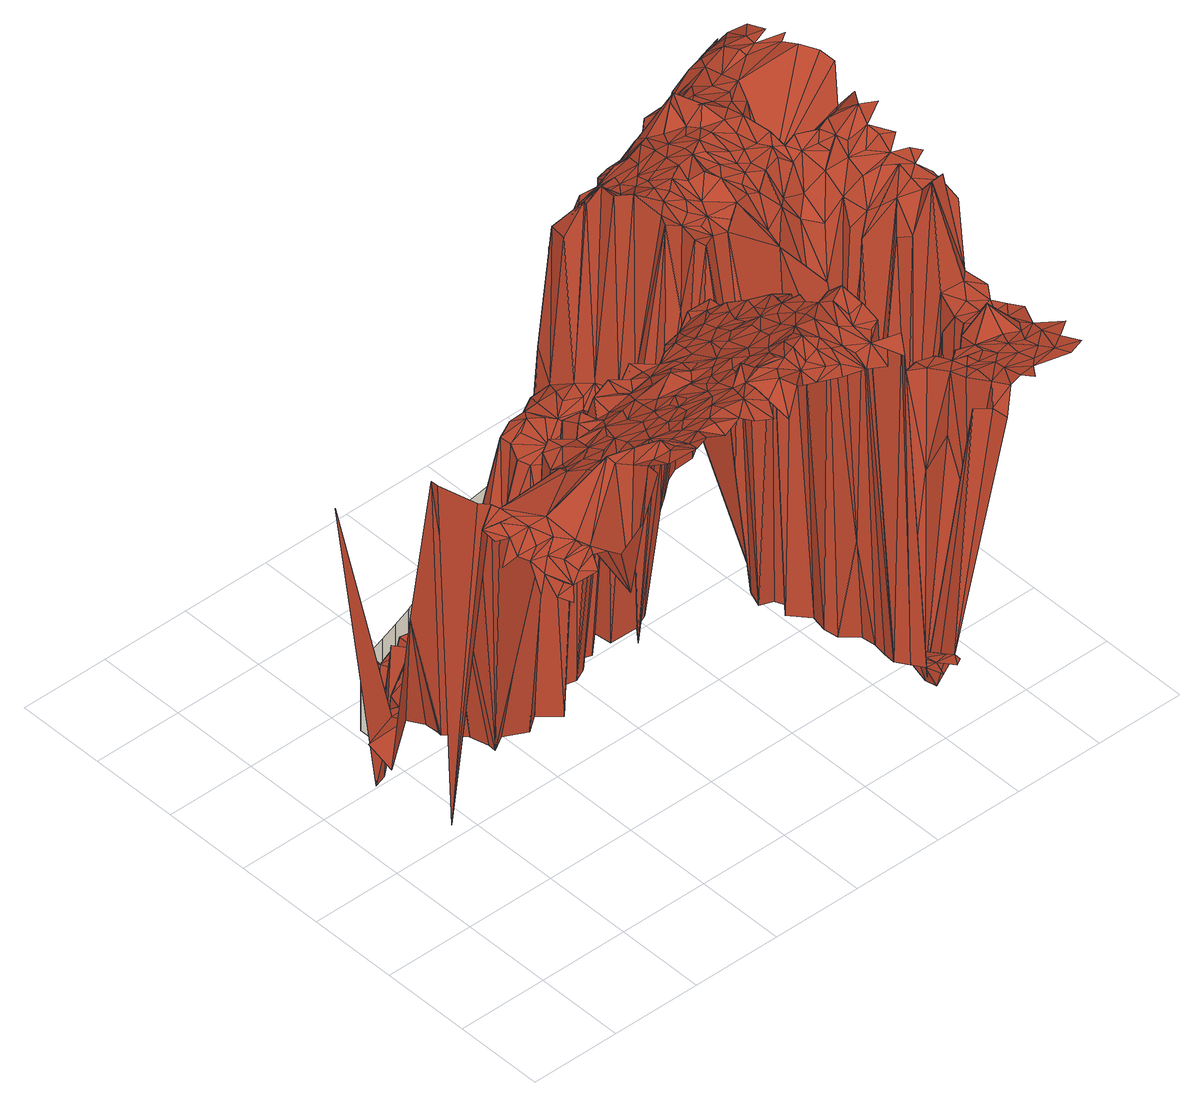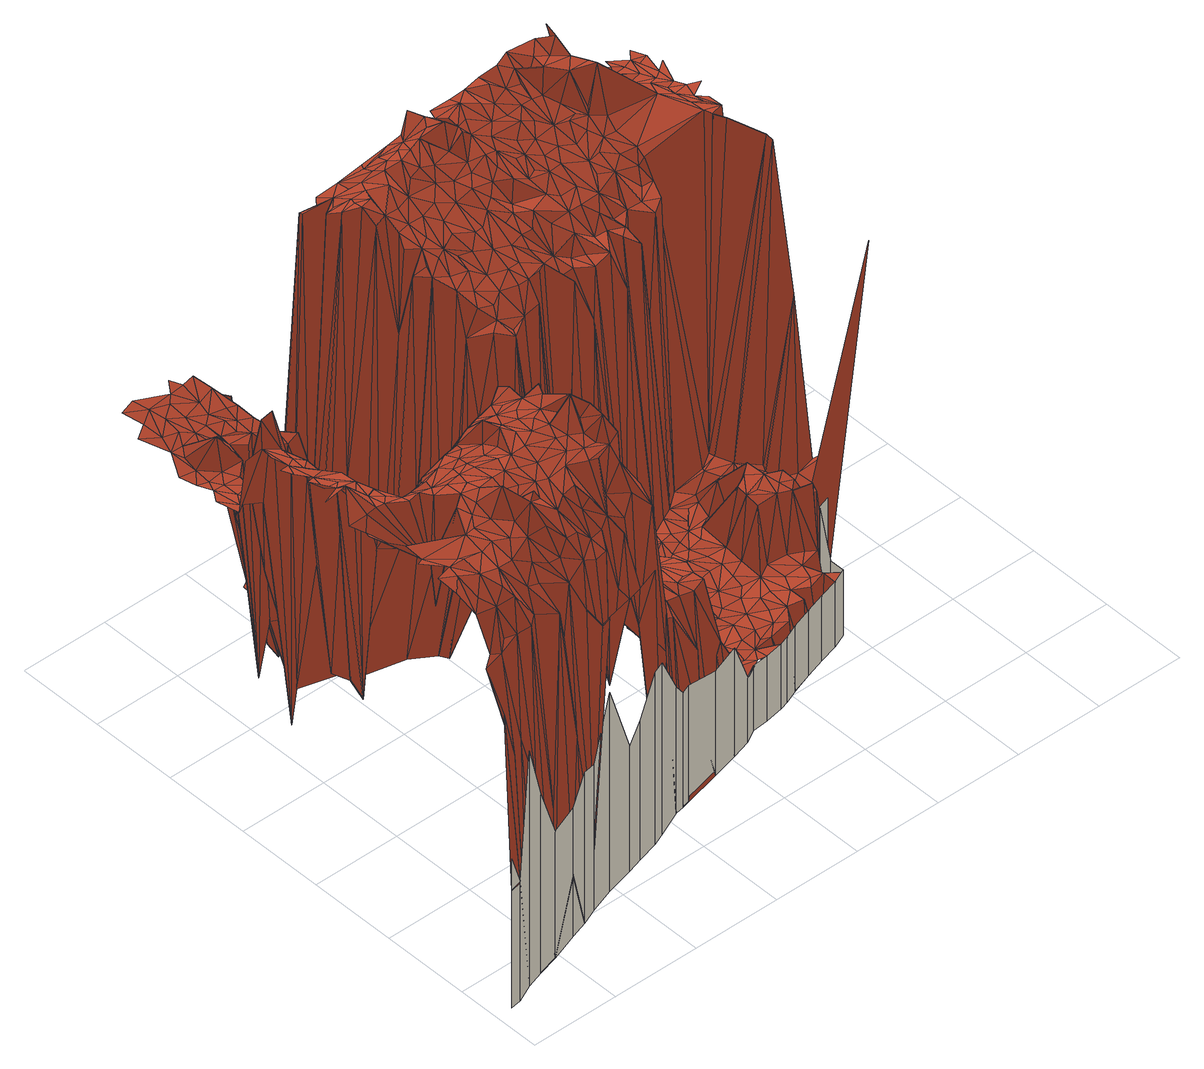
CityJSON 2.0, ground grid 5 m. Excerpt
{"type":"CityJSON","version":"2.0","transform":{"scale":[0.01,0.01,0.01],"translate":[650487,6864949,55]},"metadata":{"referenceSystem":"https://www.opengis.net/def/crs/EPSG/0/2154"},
"CityObjects":{
"building1":{"type":"Building","geometry":[{"type":"MultiSurface","lod":"2","boundaries":[[[0,1,2]],[[3,1,4]],[[1,0,4]],[[3,5,6]],[[0,3,4]],[[7,8,9]],[[0,10,3]],[[10,5,3]],[[8,5,11]],[[0,12,13]],[[10,0,13]],[[0,14,12]],[[15,16,9]],[[5,10,17]],[[8,18,9]],[[18,8,11]],[[5,17,11]],[[19,15,9]],[[14,20,12]],[[21,15,22]],[[12,23,13]],[[24,10,13]],[[18,19,9]],[[15,19,25]],[[20,23,12]],[[17,18,11]],[[26,21,27]],[[27,21,22]],[[10,24,17]],[[28,15,25]],[[23,29,13]],[[29,24,13]],[[25,19,18]],[[15,28,22]],[[23,20,30]],[[18,17,31]],[[25,18,31]],[[23,24,29]],[[17,24,31]],[[28,25,31]],[[32,23,30]],[[33,32,30]],[[34,35,36]],[[37,34,36]],[[38,37,39]],[[26,27,40]],[[40,27,22]],[[24,23,41]],[[28,40,22]],[[26,42,39]],[[24,41,31]],[[32,33,43]],[[44,28,31]],[[34,45,35]],[[23,32,46]],[[45,47,48]],[[37,49,34]],[[37,38,50]],[[41,23,46]],[[49,37,50]],[[42,38,39]],[[26,40,51]],[[42,26,51]],[[52,32,43]],[[53,52,43]],[[41,54,31]],[[40,28,55]],[[52,56,32]],[[32,56,46]],[[47,45,57]],[[28,44,55]],[[54,58,31]],[[38,42,50]],[[58,44,31]],[[59,45,34]],[[45,59,57]],[[49,59,34]],[[60,47,57]],[[56,52,61]],[[62,49,50]],[[63,41,46]],[[42,62,50]],[[56,63,46]],[[60,57,64]],[[61,52,65]],[[47,60,66,67]],[[57,59,64]],[[40,68,51]],[[42,51,69]],[[62,42,70]],[[71,49,62]],[[72,60,64]],[[59,49,71]],[[42,73,70]],[[41,63,74]],[[75,54,41]],[[75,41,74]],[[56,61,76]],[[51,68,69]],[[77,61,65]],[[78,72,64]],[[73,42,69]],[[79,68,40]],[[59,78,64]],[[63,56,76]],[[79,40,55]],[[59,71,80]],[[81,62,70]],[[82,71,62]],[[63,75,74]],[[83,58,54]],[[84,60,72]],[[73,81,70]],[[85,77,65]],[[44,86,55]],[[78,87,72]],[[61,77,76]],[[58,83,44]],[[78,59,80]],[[75,83,54]],[[71,82,80]],[[82,62,88]],[[62,81,88]],[[86,79,55]],[[89,75,63]],[[60,84,90]],[[91,86,44]],[[87,84,72]],[[92,60,90]],[[93,73,69]],[[83,91,44]],[[68,94,69]],[[60,95,96,66]],[[97,78,80]],[[98,63,76]],[[81,82,88]],[[77,99,76]],[[79,94,68]],[[87,78,100]],[[82,97,80]],[[75,89,101]],[[102,83,75]],[[93,81,73]],[[98,89,63]],[[77,85,99]],[[79,86,103]],[[60,92,95]],[[104,75,101]],[[78,97,100]],[[84,87,100]],[[104,102,75]],[[82,81,105]],[[94,93,69]],[[84,92,90]],[[99,106,76]],[[97,82,107]],[[85,106,99]],[[91,83,108]],[[106,98,76]],[[86,91,109]],[[94,79,110]],[[82,105,107]],[[81,93,111]],[[86,109,103]],[[112,79,103]],[[92,84,113]],[[89,114,101]],[[106,85,115]],[[79,112,110]],[[97,116,100]],[[116,84,100]],[[117,83,102]],[[81,118,105]],[[109,91,108]],[[118,81,111]],[[98,114,89]],[[114,104,101]],[[98,106,119]],[[104,120,102]],[[83,117,108]],[[119,106,121]],[[113,84,122]],[[95,123,124,96]],[[116,97,125]],[[109,112,103]],[[84,116,122]],[[92,113,126]],[[127,94,110]],[[92,126,95]],[[93,128,111]],[[105,129,107]],[[94,128,93]],[[114,98,119]],[[106,130,121]],[[131,97,107]],[[130,106,115]],[[120,117,102]],[[114,120,104]],[[95,132,133]],[[105,118,134]],[[117,109,108]],[[112,127,110]],[[130,119,121]],[[128,135,111]],[[97,131,125]],[[126,113,122]],[[129,105,134]],[[126,132,95]],[[127,128,94]],[[123,136,137,124]],[[129,131,107]],[[114,119,138]],[[139,118,111]],[[132,137,133]],[[131,116,125]],[[135,139,111]],[[109,140,112]],[[141,130,115]],[[117,142,109]],[[119,130,138]],[[118,143,134]],[[114,144,120]],[[116,145,122]],[[140,109,146]],[[140,127,112]],[[144,117,120]],[[135,128,147]],[[148,114,138]],[[143,129,134]],[[116,131,149]],[[132,126,150]],[[145,126,122]],[[109,151,146]],[[142,151,109]],[[128,127,152]],[[116,149,145]],[[130,141,153]],[[118,139,143]],[[139,135,147]],[[154,114,148]],[[127,140,152]],[[129,143,155]],[[131,129,155]],[[117,151,142]],[[130,156,138]],[[144,114,154]],[[128,157,147]],[[158,148,138]],[[137,132,159]],[[160,132,150]],[[150,126,161]],[[156,130,153]],[[151,140,146]],[[117,144,162]],[[126,145,161]],[[157,139,147]],[[141,163,153]],[[149,131,164]],[[151,117,162]],[[165,158,138]],[[158,154,148]],[[143,166,155]],[[143,139,166]],[[132,160,159]],[[136,159,167,137]],[[156,165,138]],[[131,155,164]],[[168,128,152]],[[140,169,152]],[[128,168,157]],[[140,151,170]],[[163,156,153]],[[144,154,171]],[[149,172,145]],[[162,144,171]],[[139,157,173]],[[169,140,170]],[[174,150,161]],[[174,160,150]],[[172,149,164]],[[145,172,161]],[[175,151,162]],[[169,168,152]],[[166,176,155]],[[154,158,177]],[[139,176,166]],[[155,178,164]],[[151,179,170]],[[160,174,159]],[[180,158,165]],[[181,139,173]],[[156,163,182]],[[157,183,173]],[[156,180,165]],[[168,183,157]],[[172,174,161]],[[179,169,170]],[[176,139,181]],[[184,162,171]],[[155,176,185]],[[178,155,185]],[[175,162,184]],[[154,186,171]],[[151,175,187]],[[180,156,182]],[[159,174,188]],[[179,151,187]],[[186,154,177]],[[189,172,164]],[[168,169,190]],[[169,179,191]],[[178,189,164]],[[192,181,173]],[[163,193,182]],[[158,194,177]],[[183,192,173]],[[186,184,171]],[[174,172,195]],[[169,191,190]],[[183,168,190]],[[158,180,194]],[[159,196,197,167]],[[193,163,198]],[[196,159,188]],[[175,184,199]],[[193,180,182]],[[176,181,200]],[[174,201,188]],[[176,202,185]],[[202,178,185]],[[181,192,200]],[[184,186,203]],[[172,189,204]],[[201,174,195]],[[205,183,190]],[[191,179,206]],[[192,183,207]],[[175,208,187]],[[194,186,177]],[[206,179,187]],[[172,209,195]],[[191,205,190]],[[202,176,200]],[[201,196,188]],[[210,193,198]],[[208,175,199]],[[183,205,207]],[[178,202,211]],[[180,193,212]],[[184,203,213]],[[184,214,199]],[[215,172,204]],[[178,216,189]],[[203,186,213]],[[209,201,195]],[[172,215,209]],[[192,217,200]],[[208,206,187]],[[186,218,213]],[[216,178,211]],[[205,191,219]],[[220,186,194]],[[186,220,218]],[[214,184,213]],[[180,221,194]],[[222,192,207]],[[219,191,206]],[[221,180,212]],[[217,202,200]],[[205,223,207]],[[189,216,204]],[[211,202,224]],[[193,210,225]],[[214,208,199]],[[201,226,196]],[[201,209,227]],[[193,228,212]],[[218,220,213]],[[217,192,229]],[[202,217,224]],[[223,205,219]],[[223,222,207]],[[192,222,229]],[[230,193,225]],[[196,226,231,197]],[[221,220,194]],[[208,232,206]],[[228,193,230]],[[216,215,204]],[[233,211,224]],[[232,219,206]],[[233,216,211]],[[228,221,212]],[[234,214,213]],[[226,201,235]],[[236,201,227]],[[220,234,213]],[[201,236,235]],[[209,237,227]],[[215,237,209]],[[221,238,220]],[[228,230,225]],[[222,223,239]],[[217,240,224]],[[208,214,241]],[[220,238,242]],[[232,208,243]],[[234,220,242]],[[240,217,229]],[[244,233,224]],[[219,232,245]],[[246,247,225]],[[223,219,248]],[[221,228,249]],[[247,228,225]],[[215,216,250]],[[240,244,224]],[[237,236,227]],[[214,234,251]],[[223,248,239]],[[222,252,229]],[[216,233,253]],[[243,208,241]],[[237,215,250]],[[238,221,254]],[[248,219,245]],[[247,246,255]],[[252,222,239]],[[256,226,235]],[[232,257,245]],[[238,258,242]],[[258,234,242]],[[214,251,241]],[[226,259,260,231]],[[221,249,254]],[[252,240,229]],[[261,233,244]],[[236,256,235]],[[216,262,250]],[[263,228,264]],[[262,216,253]],[[228,247,264]],[[249,228,265]],[[228,263,265]],[[233,261,253]],[[266,252,239]],[[236,237,267]],[[234,258,251]],[[240,268,244]],[[257,248,245]],[[226,256,259]],[[269,232,243]],[[258,238,270]],[[232,269,257]],[[238,254,270]],[[271,266,239]],[[272,237,250]],[[268,240,252]],[[268,261,244]],[[248,271,239]],[[254,249,265]],[[252,266,273]],[[262,272,250]],[[237,274,267]],[[269,243,241]],[[275,256,236]],[[248,257,276]],[[277,247,255]],[[275,236,267]],[[237,272,274]],[[259,278,279,260]],[[251,280,241]],[[251,258,281]],[[282,263,264]],[[266,271,273]],[[283,262,253]],[[247,277,264]],[[263,282,265]],[[272,262,284]],[[257,269,276]],[[271,248,276]],[[261,268,285]],[[280,286,241]],[[287,277,255]],[[268,252,288]],[[289,252,273]],[[261,290,253]],[[280,251,281]],[[286,269,241]],[[262,283,284]],[[256,291,259]],[[292,258,270]],[[291,279,259]],[[288,252,289]],[[274,293,267]],[[258,292,281]],[[270,254,294]],[[295,254,265]],[[268,288,285]],[[290,283,253]],[[290,261,285]],[[277,282,264]],[[282,296,265]],[[275,291,256]],[[291,275,267]],[[272,297,274]],[[280,298,286]],[[297,272,284]],[[269,299,276]],[[299,271,276]],[[298,269,286]],[[293,291,267]],[[300,280,281]],[[277,287,301]],[[278,302,303,279]],[[271,304,273]],[[296,295,265]],[[304,289,273]],[[292,270,294]],[[254,295,294]],[[298,280,305]],[[283,306,284]],[[291,303,279]],[[274,297,307]],[[271,299,308]],[[280,300,305]],[[292,300,281]],[[296,282,295]],[[269,309,299]],[[269,298,310]],[[311,293,274]],[[304,288,289]],[[312,271,308]],[[306,297,284]],[[288,313,285]],[[311,274,307]],[[290,306,283]],[[309,269,310]],[[282,277,314]],[[313,290,285]],[[304,271,312]],[[300,298,305]],[[299,309,308]],[[315,291,293]],[[277,301,316]],[[277,317,314]],[[288,304,318]],[[298,300,319]],[[303,291,320]],[[313,288,318]],[[282,321,295]],[[310,298,319]],[[322,292,294]],[[311,315,293]],[[322,300,292]],[[309,323,308]],[[317,277,316]],[[297,306,324]],[[321,282,314]],[[309,310,319]],[[306,290,325]],[[295,326,294]],[[297,327,307]],[[290,313,325]],[[291,315,328]],[[320,291,328]],[[304,312,329]],[[302,330,331,303]],[[323,309,332]],[[327,311,307]],[[333,312,308]],[[326,322,294]],[[327,297,324]],[[321,326,295]],[[306,334,324]],[[300,322,335]],[[336,309,319]],[[304,337,318]],[[317,338,314]],[[337,313,318]],[[334,306,325]],[[323,333,308]],[[301,339,316]],[[300,340,319]],[[341,317,316]],[[309,342,332]],[[343,315,311]],[[301,344,339]],[[340,300,335]],[[338,321,314]],[[327,345,311]],[[313,337,346]],[[312,333,329]],[[334,327,324]],[[347,304,329]],[[315,343,328]],[[317,341,338]],[[342,309,336]],[[337,304,347]],[[342,323,332]],[[345,343,311]],[[348,320,328]],[[313,349,325]],[[322,350,335]],[[326,321,351]],[[340,336,319]],[[352,334,325]],[[322,326,353]],[[352,327,334]],[[313,346,349]],[[327,343,345]],[[339,341,316]],[[321,338,351]],[[350,340,335]],[[333,347,329]],[[320,348,354]],[[343,348,328]],[[330,355,356,331]],[[323,342,357]],[[333,323,357]],[[349,352,325]],[[346,337,358]],[[338,341,359]],[[327,352,360]],[[343,327,360]],[[350,322,361]],[[342,336,362]],[[336,340,362]],[[337,347,358]],[[341,339,363]],[[322,353,361]],[[364,326,351]],[[353,326,364]],[[341,363,359]],[[344,365,339]],[[347,333,366]],[[352,367,368]],[[367,352,349]],[[338,364,351]],[[340,350,369]],[[348,343,370]],[[371,342,362]],[[364,338,359]],[[333,357,372]],[[347,366,358]],[[348,373,354]],[[346,374,349]],[[339,365,363]],[[375,352,368]],[[366,333,372]],[[352,375,360]],[[376,343,360]],[[343,377,370]],[[374,346,358]],[[350,361,378]],[[362,340,379]],[[363,380,359]],[[350,378,369]],[[373,348,370]],[[377,343,381]],[[357,342,382]],[[367,375,368]],[[361,353,383]],[[342,371,382]],[[374,367,349]],[[340,369,379]],[[343,376,381]],[[365,380,363]],[[353,364,383]],[[355,384,385,356]],[[386,364,359]],[[373,387,354]],[[357,388,372]],[[389,371,362]],[[380,386,359]],[[375,376,360]],[[366,390,358]],[[388,366,372]],[[375,367,391]],[[354,387,384]],[[367,374,391]],[[387,373,370]],[[389,362,379]],[[380,365,392]],[[390,374,358]],[[388,357,382]],[[370,377,393]],[[361,394,378]],[[395,377,381]],[[371,389,382]],[[394,361,383]],[[378,394,369]],[[369,396,379]],[[390,366,397]],[[366,388,397]],[[375,398,376]],[[364,386,399]],[[386,380,400]],[[401,375,391]],[[364,402,383]],[[387,370,393]],[[375,401,398]],[[394,396,369]],[[365,403,392]],[[377,395,393]],[[403,380,392]],[[376,404,381]],[[396,405,379]],[[402,364,399]],[[374,390,406]],[[374,407,391]],[[380,403,400]],[[387,408,384]],[[403,365,409]],[[410,390,397]],[[394,383,411]],[[407,401,391]],[[398,404,376]],[[388,412,397]],[[404,395,381]],[[383,402,411]],[[396,394,405]],[[413,389,379]],[[414,386,400]],[[401,404,398]],[[405,413,379]],[[412,410,397]],[[386,414,399]],[[407,374,406]],[[415,388,382]],[[389,416,382]],[[417,390,410]],[[403,418,400]],[[419,387,393]],[[384,420,421,385]],[[390,417,406]],[[384,408,420]],[[388,415,412]],[[408,387,420]],[[401,407,422]],[[404,401,422]],[[389,413,423]],[[405,394,424]],[[404,425,395]],[[414,402,399]],[[418,426,400]],[[427,394,411]],[[395,428,393]],[[429,403,409]],[[416,389,423]],[[402,427,411]],[[416,430,382]],[[430,415,382]],[[410,412,431]],[[426,414,400]],[[394,427,432]],[[433,407,406]],[[394,432,424]],[[387,419,420]],[[425,428,395]],[[418,403,434]],[[418,435,426]],[[417,433,406]],[[436,413,405]],[[402,414,437]],[[417,410,438]],[[427,402,437]],[[438,410,431]],[[407,439,422]],[[412,415,431]],[[436,405,424]],[[404,428,425]],[[440,403,429]],[[428,419,393]],[[441,404,422]],[[413,442,423]],[[443,404,441]],[[416,415,430]],[[407,433,444]],[[442,416,423]],[[435,418,445]],[[403,446,434]],[[439,407,444]],[[439,441,422]],[[446,418,434]],[[435,447,426]],[[447,414,426]],[[404,443,448]],[[433,417,449]],[[427,450,432]],[[432,450,424]],[[403,440,451]],[[436,442,413]],[[428,404,452]],[[427,437,453]],[[417,438,454]],[[418,446,445]],[[415,455,431]],[[455,438,431]],[[415,416,456]],[[443,441,448]],[[404,457,452]],[[414,447,458]],[[447,435,445]],[[457,404,448]],[[450,427,459]],[[414,460,437]],[[450,436,424]],[[419,461,420]],[[419,428,462]],[[403,463,446]],[[464,433,449]],[[433,464,444]],[[463,403,451]],[[441,439,465]],[[438,455,454]],[[417,464,449]],[[442,466,416]],[[427,467,459]],[[464,439,444]],[[464,417,454]],[[460,414,458]],[[460,427,453]],[[428,452,462]],[[466,442,436]],[[437,460,453]],[[416,466,456]],[[461,419,462]],[[439,464,465]],[[415,468,455]],[[427,460,467]],[[452,457,462]],[[455,469,454]],[[467,450,459]],[[468,415,456]],[[440,470,451]],[[446,463,445]],[[447,471,458]],[[436,450,472]],[[471,447,445]],[[441,473,448]],[[474,461,462]],[[473,441,465]],[[466,436,472]],[[469,475,454]],[[475,464,454]],[[457,476,462]],[[466,477,456]],[[461,478,420]],[[479,460,458]],[[420,478,480,421]],[[473,457,448]],[[455,468,469]],[[476,474,462]],[[464,481,465]],[[450,467,482]],[[440,483,484]],[[485,479,458]],[[471,485,458]],[[470,463,451]],[[463,486,445]],[[470,440,484]],[[477,468,456]],[[477,466,487]],[[488,471,445]],[[464,475,489]],[[461,474,490]],[[486,488,445]],[[475,469,491]],[[492,473,465]],[[464,493,481]],[[493,464,489]],[[469,468,491]],[[481,494,465]],[[474,476,490]],[[466,495,487]],[[450,496,472]],[[476,457,497]],[[495,466,472]],[[494,492,465]],[[457,473,498]],[[499,457,498]],[[457,499,497]],[[500,450,482]],[[460,501,467]],[[495,477,487]],[[501,460,479]],[[467,501,482]],[[471,502,485]],[[485,503,479]],[[504,463,470]],[[461,490,478]],[[463,504,486]],[[488,502,471]],[[493,494,481]],[[450,500,496]],[[468,477,505]],[[475,506,489]],[[485,502,507]],[[496,495,472]],[[504,488,486]],[[503,485,507]],[[503,501,479]],[[493,489,508]],[[506,475,491]],[[509,470,484]],[[492,494,510]],[[504,470,511]],[[468,506,491]],[[512,473,492]],[[501,500,482]],[[476,513,490]],[[477,495,514]],[[470,509,511]],[[494,493,515]],[[516,509,484]],[[502,488,517]],[[518,499,498]],[[513,476,497]],[[499,518,497]],[[490,519,478]],[[488,504,517]],[[473,512,498]],[[489,506,508]],[[512,492,510]],[[477,514,505]],[[495,496,520]],[[506,468,505]],[[521,504,511]],[[493,522,515]],[[478,519,523,480]],[[522,493,508]],[[502,524,507]],[[525,521,511]],[[524,503,507]],[[509,525,511]],[[513,519,490]],[[494,526,510]],[[527,502,517]],[[514,495,520]],[[528,494,515]],[[501,503,529]],[[518,513,497]],[[500,530,496]],[[500,501,531]],[[532,521,525]],[[512,518,498]],[[524,502,527]],[[504,521,533]],[[496,530,520]],[[504,533,517]],[[526,494,528]],[[526,512,510]],[[503,524,529]],[[530,500,531]],[[501,534,531]],[[519,535,536,523]],[[509,537,525]],[[522,538,515]],[[530,514,520]],[[538,522,508]],[[533,527,517]],[[534,501,529]],[[506,539,508]],[[519,513,540]],[[537,532,525]],[[513,518,541]],[[538,528,515]],[[535,519,540]],[[518,512,542]],[[530,543,514]],[[544,506,505]],[[524,527,545]],[[546,509,547]],[[539,538,508]],[[514,544,505]],[[548,521,532]],[[512,526,549]],[[521,548,533]],[[546,537,509]],[[539,506,550]],[[551,527,533]],[[543,544,514]],[[552,530,531]],[[553,526,528]],[[530,554,543]],[[534,552,531]],[[524,555,529]],[[506,544,550]],[[537,556,532]],[[545,527,557]],[[558,546,547]],[[512,559,542]],[[528,538,560]],[[513,561,540]],[[559,512,549]],[[555,534,529]],[[526,553,549]],[[562,535,540]],[[561,513,541]],[[524,545,563]],[[564,518,542]],[[518,564,541]],[[553,528,560]],[[556,548,532]],[[538,539,565]],[[566,527,551]],[[554,530,552]],[[537,546,556]],[[527,566,557]],[[555,524,563]],[[552,534,567]],[[534,555,567]],[[548,551,533]],[[565,539,550]],[[538,565,560]],[[553,568,549]],[[563,545,557]],[[568,559,549]],[[561,562,540]],[[535,569,570,536]],[[559,571,542]],[[543,572,544]],[[564,561,541]],[[544,572,550]],[[548,566,551]],[[571,564,542]],[[566,563,557]],[[573,553,560]],[[572,565,550]],[[568,553,574]],[[559,568,574]],[[565,573,560]],[[543,554,575]],[[571,559,576]],[[553,573,577]],[[556,546,578]],[[559,574,576]],[[561,564,579]],[[548,556,578]],[[565,572,580]],[[581,553,577]],[[572,543,575]],[[574,553,582]],[[573,565,583]],[[566,548,584]],[[567,555,585]],[[586,562,561]],[[555,563,585]],[[587,565,580]],[[588,571,576]],[[553,581,582]],[[563,566,585]],[[573,581,577]],[[565,587,583]],[[574,588,576]],[[562,586,569]],[[589,564,571]],[[586,561,579]],[[572,587,580]],[[546,590,578]],[[569,591,592,570]],[[564,589,579]],[[588,574,582]],[[593,573,583]],[[590,546,594]],[[581,573,595]],[[596,571,597]],[[571,588,597]],[[584,548,598]],[[599,548,578]],[[573,593,595]],[[589,571,596]],[[587,572,575]],[[552,567,600]],[[548,599,598]],[[587,593,583]],[[586,601,569]],[[566,584,585]],[[581,602,582]],[[603,586,579]],[[589,603,579]],[[604,588,582]],[[605,581,595]],[[606,567,585]],[[602,604,582]],[[593,587,607]],[[593,605,595]],[[608,587,575]],[[605,602,581]],[[590,599,578]],[[609,596,597]],[[605,593,607]],[[554,610,575]],[[588,611,597]],[[609,589,596]],[[591,612,613,592]],[[586,614,601]],[[615,590,594]],[[588,604,611]],[[554,552,616]],[[617,584,598]],[[604,602,618]],[[599,590,619]],[[587,620,607]],[[599,617,598]],[[609,586,603]],[[584,621,585]],[[620,587,608]],[[589,609,603]],[[620,608,575]],[[567,606,600]],[[605,607,622]],[[590,615,619]],[[623,599,619]],[[617,621,584]],[[602,605,624]],[[586,625,614]],[[609,625,586]],[[611,609,597]],[[623,617,599]],[[602,624,618]],[[607,626,622]],[[621,606,585]],[[624,605,622]],[[607,620,627]],[[628,604,618]],[[629,623,619]],[[626,607,627]],[[625,609,630]],[[631,617,623]],[[615,632,619]],[[614,625,633]],[[610,620,575]],[[617,634,621]],[[611,604,635]],[[636,609,611]],[[631,623,629]],[[606,621,637]],[[638,609,636]],[[624,628,618]],[[612,639,640,613]],[[625,630,633]],[[630,609,641]],[[632,615,642]],[[631,634,617]],[[643,629,619]],[[644,609,638]],[[604,628,635]],[[626,645,622]],[[621,634,637]],[[645,624,622]],[[609,644,641]],[[646,626,627]],[[620,647,627]],[[632,643,619]],[[648,552,600]],[[644,638,636]],[[643,631,629]],[[626,646,649]],[[554,650,610]],[[651,636,611]],[[647,646,627]],[[634,631,652]],[[645,628,624]],[[653,654,642]],[[645,626,649]],[[647,620,655]],[[656,631,643]],[[631,656,652]],[[654,632,642]],[[657,606,637]],[[651,611,635]],[[658,630,641]],[[655,620,610]],[[644,659,641]],[[630,658,633]],[[651,644,636]],[[659,660,641]],[[606,661,600]],[[634,657,637]],[[646,647,662]],[[646,663,649]],[[660,658,641]],[[664,634,652]],[[628,645,665]],[[628,666,635]],[[656,643,667]],[[663,645,649]],[[659,644,651]],[[606,657,661]],[[634,668,657]],[[656,664,652]],[[632,654,669]],[[643,632,670]],[[552,648,671]],[[650,554,616]],[[552,671,616]],[[634,672,668]],[[647,655,673]],[[666,628,665]],[[647,673,662]],[[674,646,662]],[[660,659,675]],[[664,656,667]],[[672,634,664]],[[674,663,646]],[[670,632,669]],[[645,663,676]],[[639,677,678,640]],[[643,670,667]],[[658,679,633]],[[658,660,675]],[[680,651,635]],[[668,672,657]],[[673,674,662]],[[680,659,651]],[[645,681,665]],[[682,655,610]],[[666,680,635]],[[681,645,676]],[[655,682,673]],[[672,664,667]],[[683,659,680]],[[663,684,676]],[[681,666,665]],[[659,685,675]],[[659,683,685]],[[654,686,669]],[[674,684,663]],[[657,672,687]],[[661,657,688]],[[685,658,675]],[[670,689,667]],[[689,672,667]],[[661,690,600]],[[680,666,691]],[[692,670,669]],[[666,681,693]],[[694,681,676]],[[684,694,676]],[[695,674,673]],[[686,654,696]],[[682,610,697]],[[672,689,698]],[[683,680,699]],[[682,695,673]],[[684,674,700]],[[679,658,701]],[[689,670,692]],[[685,683,699]],[[686,692,669]],[[658,685,702]],[[666,703,691]],[[704,657,687]],[[703,666,693]],[[672,698,705]],[[672,706,687]],[[690,648,600]],[[690,661,688]],[[657,707,688]],[[674,695,700]],[[708,681,694]],[[610,709,697]],[[701,658,702]],[[681,710,693]],[[684,711,694]],[[698,689,705]],[[689,692,712]],[[711,684,700]],[[682,713,695]],[[706,672,705]],[[650,709,610]],[[710,681,708]],[[657,704,707]],[[714,680,691]],[[711,708,694]],[[713,682,715]],[[715,682,697]],[[710,703,693]],[[716,685,699]],[[691,703,717]],[[718,689,712]],[[680,714,699]],[[689,718,705]],[[719,679,701]],[[720,690,688]],[[686,696,721]],[[677,722,723,678]],[[706,724,687]],[[686,725,692]],[[724,704,687]],[[707,720,688]],[[692,725,712]],[[702,685,726]],[[714,691,717]],[[695,713,727]],[[709,715,697]],[[719,701,702]],[[718,706,705]],[[708,711,728]],[[695,729,700]],[[730,716,699]],[[685,716,726]],[[686,721,731]],[[710,708,732]],[[648,690,733]],[[725,686,731]],[[703,710,734]],[[729,711,700]],[[714,730,699]],[[709,650,735]],[[703,714,717]],[[713,715,736]],[[732,708,728]],[[650,616,737]],[[738,718,712]],[[709,739,715]],[[711,740,728]],[[706,718,741]],[[719,702,726]],[[725,738,712]],[[714,703,734]],[[710,732,734]],[[671,648,742]],[[743,690,720]],[[729,695,727]],[[704,744,707]],[[724,744,704]],[[724,706,745]],[[690,743,733]],[[746,648,733]],[[713,747,727]],[[707,743,720]],[[711,729,740]],[[748,709,735]],[[715,739,736]],[[650,749,735]],[[747,713,736]],[[745,706,741]],[[671,750,616]],[[751,716,730]],[[718,738,741]],[[749,650,737]],[[709,748,739]],[[648,746,742]],[[726,716,752]],[[753,725,731]],[[754,719,726]],[[714,751,730]],[[616,750,737]],[[748,735,755]],[[735,749,755]],[[756,714,734]],[[740,757,728]],[[757,732,728]],[[707,744,758]],[[744,724,759]],[[724,745,759]],[[743,707,758]],[[750,671,742]],[[734,732,760]],[[761,746,733]],[[738,745,741]],[[738,725,753]],[[747,729,727]],[[743,761,733]],[[716,751,752]],[[722,762,763,723]],[[719,754,762]],[[739,764,736]],[[751,714,756]],[[765,749,737]],[[740,729,766]],[[754,726,767]],[[749,748,755]],[[739,748,764]],[[768,756,734]],[[750,765,737]],[[732,757,760]],[[746,750,742]],[[757,740,766]],[[729,747,769]],[[770,726,752]],[[768,734,760]],[[771,747,736]],[[745,738,772]],[[773,744,759]],[[744,773,758]],[[729,769,766]],[[745,774,759]],[[764,771,736]],[[775,743,758]],[[748,749,776]],[[747,771,769]],[[751,770,752]],[[767,726,777]],[[761,743,775]],[[761,778,746]],[[751,756,779]],[[778,750,746]],[[774,773,759]],[[774,745,772]],[[773,775,758]],[[726,770,777]],[[757,780,760]],[[781,754,767]],[[762,754,782]],[[779,756,768]],[[764,748,783]],[[784,757,766]],[[748,776,783]],[[780,768,760]],[[769,785,766]],[[769,771,786]],[[787,749,765]],[[776,749,788]],[[789,771,764]],[[778,761,790]],[[780,757,791]],[[750,787,765]],[[791,757,784]],[[762,792,793,763]],[[754,781,782]],[[794,761,775]],[[773,795,775]],[[785,769,786]],[[750,778,796]],[[761,794,790]],[[770,751,797]],[[781,767,777]],[[785,784,766]],[[751,779,797]],[[771,789,798]],[[749,787,788]],[[779,768,799]],[[768,780,799]],[[800,789,764]],[[800,764,783]],[[787,750,796]],[[795,794,775]],[[785,791,784]],[[771,801,786]],[[802,778,790]],[[801,771,798]],[[776,803,783]],[[770,804,777]],[[778,802,796]],[[803,776,788]],[[794,802,790]],[[789,800,798]],[[801,785,786]],[[805,779,799]],[[804,781,777]],[[806,780,791]],[[779,805,797]],[[804,770,797]],[[785,806,791]],[[807,800,783]],[[780,806,799]],[[803,808,783]],[[802,809,796]],[[800,801,798]],[[810,802,794]],[[809,787,796]],[[787,809,788]],[[809,803,788]],[[808,811,783]],[[781,804,812]],[[806,805,799]],[[811,807,783]],[[809,802,813]],[[814,781,812]],[[781,815,782]],[[785,801,816]],[[801,800,816]],[[781,814,815]],[[805,817,797]],[[808,803,818]],[[792,815,819,793]],[[817,804,797]],[[805,806,820]],[[821,800,807]],[[803,809,822]],[[823,785,816]],[[811,808,818]],[[804,817,812]],[[817,805,820]],[[809,824,822]],[[800,821,816]],[[825,814,812]],[[811,821,807]],[[803,826,818]],[[814,825,815]],[[785,823,827]],[[826,811,818]],[[817,828,812]],[[821,823,816]],[[806,785,829]],[[828,825,812]],[[806,830,820]],[[831,817,820]],[[821,811,832]],[[828,817,833]],[[825,834,815]],[[785,827,835]],[[820,830,836]],[[825,828,837]],[[817,831,833]],[[821,838,823]],[[831,820,836]],[[834,825,837]],[[815,834,839]],[[815,839,840,819]],[[841,828,833]],[[842,830,806]],[[823,838,827]],[[785,843,829]],[[843,785,835]],[[828,841,837]],[[831,841,833]],[[842,806,829]],[[830,844,836]],[[845,834,837]],[[844,831,836]],[[834,845,839]],[[841,846,837]],[[841,831,847]],[[831,844,848]],[[842,844,830]],[[831,848,847]],[[839,849,850,840]],[[845,849,839]],[[851,845,837]],[[846,851,837]],[[841,851,846]],[[852,841,847]],[[848,844,853]],[[844,842,854]],[[851,849,845]],[[848,852,847]],[[851,841,855]],[[841,852,855]],[[856,848,853]],[[856,852,848]],[[849,851,857]],[[849,858,859,850]],[[860,849,857]],[[849,860,861]],[[851,862,857]],[[862,851,855]],[[862,860,857]],[[861,860,863]],[[858,864,865,859]]],"semantics":{"surfaces":[{"type":"RoofSurface"},{"type":"WallSurface"}],"values":[0,0,0,0,0,0,0,0,0,0,0,0,0,0,0,0,0,0,0,0,0,0,0,0,0,0,0,0,0,0,0,0,0,0,0,0,0,0,0,0,0,0,0,0,0,0,0,0,0,0,0,0,0,0,0,0,0,0,0,0,0,0,0,0,0,0,0,0,0,0,0,0,0,0,0,0,0,0,0,0,0,0,0,0,0,1,0,0,0,0,0,0,0,0,0,0,0,0,0,0,0,0,0,0,0,0,0,0,0,0,0,0,0,0,0,0,0,0,0,0,0,0,0,0,0,0,0,0,0,0,0,0,1,0,0,0,0,0,0,0,0,0,0,0,0,0,0,0,0,0,0,0,0,0,0,0,0,0,0,0,0,0,0,0,0,0,0,0,0,0,0,0,0,0,0,0,0,0,0,0,0,0,1,0,0,0,0,0,0,0,0,0,0,0,0,0,0,0,0,0,0,0,0,0,0,0,0,0,0,1,0,0,0,0,0,0,0,0,0,0,0,0,0,0,0,0,0,0,0,0,0,0,0,0,0,0,0,0,0,0,0,0,0,0,0,0,0,0,0,0,0,0,0,0,0,0,0,0,0,0,0,0,0,0,1,0,0,0,0,0,0,0,0,0,0,0,0,0,0,0,0,0,0,0,0,0,0,0,0,0,0,0,0,0,0,0,0,0,0,0,0,0,0,0,0,0,0,0,0,0,0,0,0,0,0,0,0,0,0,0,0,1,0,0,0,0,0,0,0,0,0,0,0,0,0,0,0,0,0,0,0,0,0,0,0,0,0,0,0,0,0,0,0,0,0,0,0,0,0,0,0,0,0,0,0,0,0,0,0,0,0,0,0,0,0,0,0,0,0,0,0,0,0,0,1,0,0,0,0,0,0,0,0,0,0,0,0,0,0,0,0,0,0,0,0,0,0,0,0,0,0,0,0,0,0,0,0,0,0,0,0,0,0,0,0,0,0,0,0,0,0,0,0,1,0,0,0,0,0,0,0,0,0,0,0,0,0,0,0,0,0,0,0,0,0,0,0,0,0,0,0,0,0,0,0,0,0,0,0,0,1,0,0,0,0,0,0,0,0,0,0,0,0,0,0,0,0,0,0,0,0,0,0,0,0,0,0,0,0,0,0,0,0,0,0,0,0,0,0,0,0,0,0,0,1,0,0,0,0,0,0,0,0,0,0,0,0,0,0,0,0,0,0,0,0,0,0,0,0,0,0,0,0,0,0,0,0,0,0,0,0,0,0,0,0,0,0,0,0,0,0,0,0,0,0,0,0,1,0,0,0,0,0,0,0,0,0,0,0,0,0,0,0,0,0,0,0,0,0,0,0,0,0,0,0,0,0,0,0,0,0,0,0,0,0,0,0,0,0,0,0,0,0,0,0,0,0,1,0,0,0,0,0,0,0,0,0,0,0,0,0,0,0,0,0,0,0,0,0,0,0,0,0,0,0,0,0,0,0,0,0,0,0,0,0,0,0,0,0,0,0,0,0,0,0,0,0,0,0,1,0,0,0,0,0,0,0,0,0,0,0,0,0,0,0,0,0,0,0,0,0,0,0,0,0,0,0,0,0,0,0,0,0,0,0,0,0,0,0,0,0,0,0,0,0,0,0,0,0,0,0,0,0,0,0,0,0,0,0,0,0,0,0,0,1,0,0,0,0,0,0,0,0,0,0,0,0,0,0,0,0,0,0,0,0,0,0,0,0,0,0,0,0,0,0,0,0,0,0,0,0,0,0,0,0,0,0,0,0,0,0,0,0,0,0,0,0,0,0,0,0,0,0,0,0,0,0,0,0,0,0,0,0,0,0,0,0,0,0,0,0,0,0,0,0,0,0,0,0,0,0,0,0,0,0,0,0,0,0,0,0,0,0,0,0,0,0,0,0,0,0,0,0,0,0,0,0,0,0,0,1,0,0,0,0,0,0,0,0,0,0,0,0,0,0,0,0,0,0,0,0,0,0,0,0,0,0,0,0,0,0,0,0,0,0,0,0,0,0,0,0,0,0,0,0,0,0,0,0,0,0,0,0,0,0,0,0,0,0,0,0,0,0,0,0,0,0,0,0,0,0,0,0,0,0,0,0,0,0,0,1,0,0,0,0,0,0,0,0,0,0,0,0,0,0,0,0,0,0,0,0,0,0,0,0,0,1,0,0,0,0,0,0,0,0,0,0,0,0,0,0,0,0,0,0,0,0,0,0,0,0,0,0,0,0,0,0,0,0,0,0,0,0,0,0,0,0,0,0,0,0,0,0,0,0,0,0,0,0,0,0,0,0,0,0,0,0,0,0,0,1,0,0,0,0,0,0,0,0,0,0,0,0,0,0,0,0,0,0,0,0,0,0,0,0,0,0,0,0,0,0,0,0,0,0,0,0,0,0,0,0,1,0,0,0,0,0,0,0,0,0,0,0,0,0,0,0,0,0,0,0,0,0,0,0,0,0,0,0,0,0,0,0,0,0,0,1,0,0,0,0,0,0,0,0,0,0,0,0,0,0,0,0,0,0,0,0,0,0,0,0,0,0,0,0,0,0,0,0,0,0,0,0,0,0,0,0,0,0,0,0,1,0,0,0,0,0,0,0,0,0,0,0,0,0,0,0,0,0,0,0,0,0,0,0,0,0,0,0,0,0,0,0,0,0,0,0,0,0,0,0,0,0,0,0,0,0,0,0,0,0,0,0,0,0,0,0,0,0,0,0,0,0,0,0,0,0,0,0,1,0,0,0,0,0,0,0,0,0,0,0,0,0,0,0,0,0,0,0,0,0,0,0,0,0,0,0,0,0,0,0,0,0,0,0,0,0,0,0,0,0,0,0,0,0,0,0,0,0,0,0,0,0,0,0,0,0,0,0,0,0,0,0,0,0,0,0,0,0,0,0,0,0,0,0,0,0,0,1,0,0,0,0,0,0,0,0,0,0,0,0,0,0,0,0,0,0,0,0,0,0,0,0,0,0,0,0,0,0,0,0,0,0,0,0,0,0,0,0,0,0,0,0,0,0,0,0,0,0,0,0,0,0,0,0,0,0,0,0,0,0,0,0,0,0,0,0,0,0,0,0,0,0,0,0,0,0,0,1,0,0,0,0,0,0,0,0,0,0,0,0,0,0,0,0,0,0,0,0,0,0,0,0,0,0,0,0,0,0,0,0,0,0,0,0,0,0,0,0,0,0,0,0,0,0,0,0,0,0,0,0,0,1,0,0,0,0,0,0,0,0,0,0,0,0,0,0,0,0,0,0,0,0,0,0,0,0,0,0,0,0,0,0,0,0,0,0,0,0,0,0,0,0,0,0,0,0,0,0,0,0,0,0,0,0,0,0,0,0,1,0,0,0,0,0,0,0,0,0,0,0,0,0,0,0,0,0,0,0,0,0,0,0,0,0,0,0,0,0,0,0,0,0,1,0,0,0,0,0,0,0,0,0,0,0,0,0,0,0,0,0,1,0,0,0,0,0,0,0,0,0,0,0,0,0,0,1,0,0,0,0,0,0,1]}}]}
},
"vertices":[
[268,86,2257],[175,94,2233],[207,15,2232],[223,231,2257],[249,131,2253],[227,335,2266],[138,162,2226],[116,402,2246],[200,395,2268],[243,492,2292],[293,287,2292],[296,372,2292],[336,123,2280],[327,214,2293],[389,47,2295],[191,623,2287],[187,532,2278],[366,330,2334],[329,459,2333],[259,577,2321],[421,122,2328],[134,772,410],[299,683,2339],[451,172,2332],[437,256,2321],[320,557,2338],[208,947,2334],[263,739,2331],[313,637,2338],[421,198,2335],[481,87,2338],[413,431,2365],[662,128,1948],[508,23,2341],[342,1317,571],[102,1304,575],[146,1195,462],[175,1101,1431],[409,1150,550],[210,996,2328],[531,912,541],[686,319,2643],[498,1049,551],[669,50,2418],[710,620,2341],[326,1392,553],[694,268,2629],[337,1512,41],[54,1481,1936],[413,1258,542],[423,1181,539],[528,950,546],[744,97,2698],[731,19,2709],[739,449,2434],[718,677,2318],[741,196,2639],[346,1448,546],[751,519,2393],[480,1404,546],[407,1536,41],[824,148,2655],[535,1171,541],[820,278,2647],[401,1428,545],[825,47,2694],[407,1536,547],[337,1512,545],[619,967,535],[627,991,540],[533,1083,534],[514,1256,542],[422,1508,546],[595,1069,539],[799,379,2481],[821,409,2462],[916,207,2681],[903,124,2680],[525,1411,760],[737,760,2239],[549,1331,547],[663,1117,586],[596,1247,741],[828,521,2402],[569,1530,742],[989,33,2701],[759,682,2292],[518,1484,748],[610,1159,557],[912,318,2525],[490,1577,771],[817,619,2355],[539,1667,443],[726,1039,484],[782,951,477],[544,1760,41],[544,1760,443],[611,1378,767],[967,257,2570],[968,164,2644],[592,1460,757],[880,387,2490],[883,467,2442],[805,755,2238],[934,405,2492],[692,1226,460],[1010,112,2664],[670,1309,750],[901,573,2389],[899,677,2336],[791,874,2239],[739,1071,469],[882,839,2247],[582,1626,437],[1019,391,2506],[1078,65,2696],[648,1508,753],[985,593,2397],[768,1172,463],[1034,258,2585],[980,502,2437],[1029,176,2623],[661,1594,444],[543,1847,41],[543,1847,443],[706,1440,768],[657,1694,439],[876,930,2235],[874,1021,473],[754,1355,760],[1116,171,2643],[774,1441,777],[617,1795,436],[543,1847,432],[780,1253,464],[803,1073,467],[624,1882,41],[624,1882,441],[1104,263,2594],[905,1186,465],[966,833,2245],[1174,46,2661],[993,658,2363],[838,1206,465],[1075,481,2467],[779,1586,446],[953,767,2253],[866,1140,469],[1093,340,2542],[768,1507,752],[687,1783,442],[1053,738,2336],[964,918,486],[1183,127,2680],[1154,414,2516],[846,1378,458],[1221,207,2637],[936,1051,470],[1166,328,2576],[735,1912,41],[731,1833,441],[768,1698,440],[1125,555,2440],[1290,79,2678],[850,1488,446],[1203,277,2599],[899,1265,463],[735,1912,442],[1041,1015,2196],[1047,914,2240],[1053,838,2240],[1172,495,2478],[857,1627,444],[981,1151,469],[811,1781,438],[1129,668,2377],[986,1279,461],[1248,391,2545],[937,1451,454],[1113,807,2293],[1301,280,2620],[988,1220,466],[1289,190,2667],[1037,1103,472],[1206,569,2447],[952,1369,457],[1261,461,2513],[1177,752,2349],[811,1873,440],[950,1543,451],[1106,960,2247],[1129,877,2241],[1053,1164,471],[1382,147,2695],[1357,337,2601],[890,1728,442],[848,1946,41],[848,1946,441],[1358,50,2639],[1241,681,2391],[1063,1253,463],[900,1856,439],[1043,1337,462],[1269,535,2471],[965,1619,446],[1141,1029,1990],[1204,872,2242],[1117,1092,473],[1259,761,2359],[956,1735,443],[1455,25,2610],[1013,1451,456],[1413,221,2664],[1331,564,2474],[1298,649,2417],[1022,1676,445],[1069,1575,450],[1127,1290,463],[1320,463,2527],[1221,1000,2241],[1387,400,2573],[1443,291,2633],[1178,1162,470],[1186,1076,473],[1100,1378,461],[1499,105,2644],[967,1984,41],[978,1820,438],[1482,244,2675],[1181,1246,466],[1480,179,2684],[967,1984,441],[1303,846,2310],[1116,1472,456],[1410,545,2511],[968,1945,444],[1024,1900,440],[1075,1773,442],[1451,400,2587],[1256,1108,474],[1212,1307,463],[1445,717,2447],[1439,465,2548],[1381,776,2369],[1184,1403,461],[1317,939,2248],[1531,4,2580],[1583,127,2718],[1344,1035,2253],[1522,320,2719],[1139,1675,448],[1478,611,2436],[1286,1283,465],[1204,1516,455],[1555,392,2598],[1611,38,2716],[1098,1968,442],[1378,903,2238],[1507,509,2526],[1046,2019,41],[1046,2019,441],[1240,1438,457],[1175,1599,453],[1551,228,2736],[1624,186,2715],[1606,319,2644],[1273,1187,469],[1125,1884,445],[1272,1382,461],[1471,886,2293],[1573,440,2575],[1408,1097,1998],[1196,1713,448],[1355,1155,473],[1173,1791,443],[1151,1952,448],[1425,970,2250],[1733,146,2664],[1096,2031,41],[1096,2031,440],[1521,666,2443],[1570,569,2503],[1699,221,2715],[1282,1583,452],[1229,1648,449],[1325,1422,459],[1498,774,2402],[1689,83,2640],[1363,1328,464],[1374,1246,467],[1339,1507,456],[1209,1980,439],[1634,510,2560],[1212,1893,441],[1681,439,2586],[1720,347,2649],[1681,263,2700],[1300,1705,448],[1562,768,2403],[1502,972,2248],[1632,611,2492],[1766,76,2616],[1200,2050,41],[1200,2050,441],[1467,1263,470],[1591,690,2438],[1358,1582,452],[1273,1772,444],[1488,1051,2256],[1549,907,2310],[1574,836,2364],[1304,1869,443],[1474,1162,474],[1428,1437,463],[1778,246,2711],[1281,1927,443],[1864,118,2629],[1789,173,2667],[1464,1337,467],[1640,787,2398],[1253,2044,442],[1801,338,2676],[1746,523,2547],[1562,1071,483],[1379,1651,454],[1449,1520,458],[1770,410,2609],[1400,1753,450],[1299,2005,443],[1560,1194,474],[1294,2060,41],[1294,2060,442],[1607,941,2323],[1629,1155,479],[1438,1598,455],[1709,665,2468],[1670,871,2363],[1520,1339,466],[1863,278,2714],[1945,109,2601],[1743,772,2425],[1879,197,2672],[1687,955,2328],[1394,1903,443],[1912,59,2573],[1374,1817,446],[1507,1426,470],[1572,1290,465],[1387,2010,444],[1563,1492,463],[1764,676,2478],[1878,358,2668],[1460,1666,451],[1850,490,2585],[1367,2102,433],[1367,2102,41],[1367,2102,442],[1703,1045,2243],[1626,1373,467],[1938,247,2678],[1493,1735,453],[1870,576,2543],[1744,879,2372],[1955,186,2644],[1944,416,2634],[2054,53,2541],[1667,1277,789],[1560,1547,459],[1519,1634,461],[1844,744,2450],[1464,1994,690],[1752,958,2331],[1687,1162,514],[1442,2064,444],[1672,1464,1093],[1579,1703,463],[1556,1804,1094],[1481,1908,444],[1885,648,2523],[1853,855,2386],[2026,185,2615],[1535,1869,1097],[1812,1065,2245],[1944,517,2578],[1477,2133,41],[1477,2133,708],[2000,345,2691],[1505,2069,724],[1784,1163,1103],[1860,947,2351],[1714,1372,1096],[1641,1555,578],[2069,142,2574],[1569,2022,1115],[1970,685,2501],[1574,1958,1115],[1926,732,2463],[1777,1257,1101],[1631,1735,1108],[2035,445,2633],[2076,267,2649],[1650,1648,1105],[2039,522,2591],[2165,145,2576],[1681,1817,1133],[1927,808,2427],[1766,1443,1119],[1755,1557,1130],[1570,2112,703],[2168,29,2505],[1778,1347,1114],[2008,610,2545],[1833,1192,1131],[1974,897,2387],[2124,453,2646],[1937,1145,2248],[1966,1046,2302],[1852,1407,1141],[2145,245,2625],[1666,2066,1128],[1629,2171,41],[1629,2171,683],[1741,1676,1134],[1933,988,2336],[2033,798,2445],[1643,1965,1137],[2139,370,2702],[2073,650,2545],[1711,2002,1160],[2233,105,2530],[1914,1099,2245],[1913,1254,1152],[2023,709,2499],[1814,1490,1142],[2220,202,2586],[2169,294,2647],[2062,874,2423],[2120,541,2598],[1885,1327,1148],[1804,1633,1152],[2286,43,2490],[1794,1712,1154],[2025,977,2360],[1733,1780,1146],[1854,1581,1164],[2262,310,2655],[2281,222,2597],[2221,404,2725],[1819,1808,1175],[1883,1483,1160],[2126,779,2482],[2329,117,2559],[1770,1940,1172],[2155,619,2567],[1941,1369,1169],[1971,1272,1170],[2036,1099,2297],[1802,1886,1179],[2204,480,2649],[2111,723,2504],[2218,652,2111],[1735,2191,431],[1752,2059,1142],[2354,193,470],[1926,1537,1180],[1877,1687,1183],[2099,983,2225],[2191,718,2486],[2071,1261,1187],[1991,1318,1183],[2407,136,460],[2308,397,1107],[2164,909,461],[1910,1830,1208],[1736,2166,872],[1998,1431,1193],[1827,2054,1154],[2102,1072,1798],[1844,2223,41],[2256,562,486],[1844,2223,757],[1947,1631,1195],[2208,776,460],[2417,35,446],[2461,90,440],[2292,510,452],[2374,278,450],[2124,1027,1228],[2373,343,465],[1996,1512,1197],[1855,2129,1120],[2067,1379,1210],[1927,1765,1209],[2007,1573,1209],[1992,1693,1221],[2199,1002,459],[2258,906,431],[1912,2023,1194],[1953,1879,1230],[1879,1936,1211],[2305,811,426],[2319,703,428],[2375,434,451],[2339,617,433],[2442,312,437],[2174,1320,1246],[2159,1409,1246],[2352,523,438],[2109,1493,1241],[2526,95,429],[2008,1755,1236],[2466,202,449],[2035,1892,1258],[1954,2111,1150],[2281,1068,422],[2062,1629,1240],[2492,7,439],[2446,401,442],[1981,1971,1236],[1890,2236,41],[2265,1017,437],[2463,260,426],[2104,1577,1250],[1890,2236,746],[2427,581,415],[2510,145,438],[2080,1775,1264],[2440,490,414],[2115,1705,1351],[2420,681,404],[2341,868,399],[2359,811,411],[2524,238,413],[2522,329,410],[2397,752,402],[1940,2244,41],[1940,2244,817],[2618,126,408],[2172,1558,2369],[2203,1487,1864],[1978,2219,1295],[2026,2094,2022],[2060,1975,2282],[2319,1035,438],[2267,1384,2295],[2509,458,411],[2644,96,409],[2604,35,408],[2634,288,128],[2109,1842,2398],[2243,1436,2313],[2596,341,414],[2448,879,411],[2159,1761,2430],[2425,934,415],[2521,636,399],[2629,205,151],[2581,425,417],[2641,55,410],[2114,1933,2393],[2204,1620,2367],[2062,2215,1991],[2027,2272,1106],[2551,566,415],[2130,2069,2202],[2258,1542,2321],[2611,389,411],[2477,754,409],[2170,1837,2340],[2086,2311,41],[2086,2311,1095],[2145,2014,2283],[2357,1437,2270],[2278,1689,2364],[2204,1902,2312],[2450,1439,2238],[2190,1973,2291],[2232,1765,2363],[2820,169,1765],[2132,2151,2066],[2338,1498,2298],[2312,1790,2358],[2282,1879,2329],[2337,1590,2325],[2770,435,1235],[2766,566,1769],[2233,2310,1416],[2407,1531,2298],[2260,1967,2295],[2286,2144,2143],[2880,99,1778],[2156,2339,41],[2156,2339,1097],[2382,1649,2338],[2895,16,1768],[2344,1719,2367],[2237,2042,2269],[2287,2032,2278],[2802,318,1515],[2858,240,1090],[2924,659,448],[2156,2339,1725],[2340,1865,2336],[2241,2224,2022],[2345,1943,2312],[2411,1779,2367],[2847,588,1761],[2447,1612,2313],[2498,1471,2264],[2332,2205,2080],[2746,1408,1990],[2410,2008,2303],[2279,2374,41],[2279,2374,898],[2279,2374,1711],[2959,61,1899],[3046,1103,808],[2880,389,1813],[2411,1892,2337],[2930,161,1874],[2570,1510,2299],[2840,506,1783],[2463,1724,2356],[2893,292,1834],[2498,1828,2361],[2295,2282,2000],[2532,1688,2398],[2558,1600,2399],[2514,1929,2333],[2955,285,1849],[2361,2314,1722],[2955,359,1821],[3039,194,1872],[2368,2398,1716],[2950,451,1801],[2530,2024,2305],[2442,2103,2264],[2928,540,1781],[2398,2158,2200],[2368,2398,41],[2368,2398,808],[2401,2242,2058],[3036,79,1903],[3048,267,1853],[2457,2173,2172],[2593,1836,2366],[2611,1660,2326],[2666,1543,2275],[3095,922,625],[2586,1731,2344],[3019,1203,816],[2534,2127,2274],[3008,413,1819],[3073,19,1913],[3121,87,1903],[2711,1450,2083],[3008,333,1836],[3019,578,421],[2486,2392,1250],[2479,2256,2059],[2440,2317,1998],[3024,657,822],[2678,1593,2291],[2665,1729,2334],[3085,393,1823],[2612,1907,2346],[2597,2009,2317],[3104,309,1847],[3011,498,1796],[3164,129,1896],[3155,228,1873],[3067,1027,1437],[3088,452,1813],[2734,1535,2249],[2738,1639,2300],[2516,2334,1999],[2654,1813,2365],[2531,2441,41],[2531,2441,1264],[2531,2441,1725],[2603,2164,2247],[2685,1894,2363],[2829,1485,2137],[2547,2236,2127],[2743,1701,2313],[2577,2315,2025],[3273,106,1912],[3101,556,1791],[3076,656,1764],[3179,322,1852],[3110,819,988],[2644,2091,2296],[3245,188,1889],[2682,1984,2330],[2754,1764,2338],[2837,1604,2277],[3298,23,1924],[2908,1392,1686],[3158,394,1836],[2635,2262,2158],[2806,1673,2297],[2590,2458,1722],[2625,2387,1795],[2739,2043,2316],[3177,623,1779],[3218,401,1835],[3208,498,1964],[3181,690,1772],[2761,1895,2364],[2976,1337,1685],[2764,1969,2342],[2828,1741,2321],[3242,279,1869],[2868,1518,2142],[2780,2177,2411],[2935,1477,2003],[2709,2301,2109],[2722,2133,2416],[3283,348,1851],[2668,2486,412],[3150,762,1273],[3389,51,1923],[2668,2486,41],[2668,2486,933],[3226,555,1794],[3336,265,1881],[2724,2377,2015],[2938,1636,2276],[2857,1827,2345],[2962,1697,2289],[2720,2217,2254],[3354,160,1903],[2858,1912,2371],[3117,911,408],[2815,2020,2427],[3000,1271,733],[2999,1524,2092],[3059,1193,1989],[3356,350,1856],[3010,1393,1987],[2907,1745,2309],[3324,406,1842],[3150,1054,2039],[3228,838,1795],[3279,626,1793],[3328,490,1820],[3179,977,2078],[3007,1603,2226],[3092,1356,2124],[3131,1236,2096],[3201,1111,2214],[2842,2225,2264],[2791,2315,2133],[3441,218,1904],[2740,2451,1127],[3067,1279,2000],[2843,2136,2304],[2947,1880,2367],[3278,719,1794],[3322,572,1800],[2933,1971,2362],[3244,917,2418],[2765,2528,41],[2765,2528,970],[3090,1477,2205],[3158,1175,2148],[3006,1762,2311],[2799,2427,1742],[2934,2076,2332],[3016,1671,2278],[2884,2300,2184],[3073,1619,2247],[3424,480,1830],[3354,637,1810],[3391,563,1814],[3340,805,1823],[3164,1303,2247],[2901,2369,2109],[3283,1025,2274],[2929,2200,2292],[2989,2005,2346],[2880,2486,1989],[2863,2558,413],[3178,1418,2275],[3060,1834,1714],[3079,1820,1978],[3095,1694,2286],[3307,1211,2296],[3247,1267,2285],[3150,1510,2271],[3319,925,2413],[3026,1939,2367],[2863,2558,41],[2863,2558,830],[3386,848,1833],[3405,712,1824],[3292,1112,2284],[2994,2284,2252],[3144,1583,2274],[3036,2071,2334],[3222,1551,2299],[3197,1636,2295],[3369,988,2305],[3325,1291,2303],[2976,2373,2136],[3020,2175,2312],[3106,2090,2348],[3239,1487,2297],[3257,1383,2297],[3356,1154,2306],[3413,921,2212],[3336,1461,2356],[3009,2452,2037],[3379,1061,2306],[2942,2509,849],[3026,2616,41],[3261,1649,2316],[3103,2314,2286],[3357,1401,2326],[3026,2616,821],[3105,2201,2315],[3348,1537,2426],[3397,1236,2327],[3326,1658,2319],[3427,1176,2332],[3068,2501,2032],[3403,1338,2352],[3382,1715,2276],[3108,2429,2193],[3422,2029,2426],[3249,2194,2350],[3228,2324,2331],[3461,1522,2386],[3151,2394,2256],[3104,2571,1127],[3486,1849,2403],[3241,2228,2369],[3174,2519,2060],[3459,1681,2341],[3146,2649,41],[3146,2649,1145],[3237,2446,2216],[3403,2122,2393],[3473,1938,2418],[3323,2219,2363],[3228,2604,1502],[3260,2522,2083],[3309,2401,2286],[3333,2287,2358],[3245,2679,41],[3245,2679,1487],[3318,2572,2060],[3369,2452,2250],[3422,2252,2373],[3448,2145,2405],[3380,2561,2082],[3405,2360,2342],[3310,2651,1477],[3345,2727,41],[3345,2727,775],[3384,2661,1778],[3345,2727,768],[3445,2607,2062],[3406,2737,761],[3406,2737,41],[3406,2737,959]
]}
